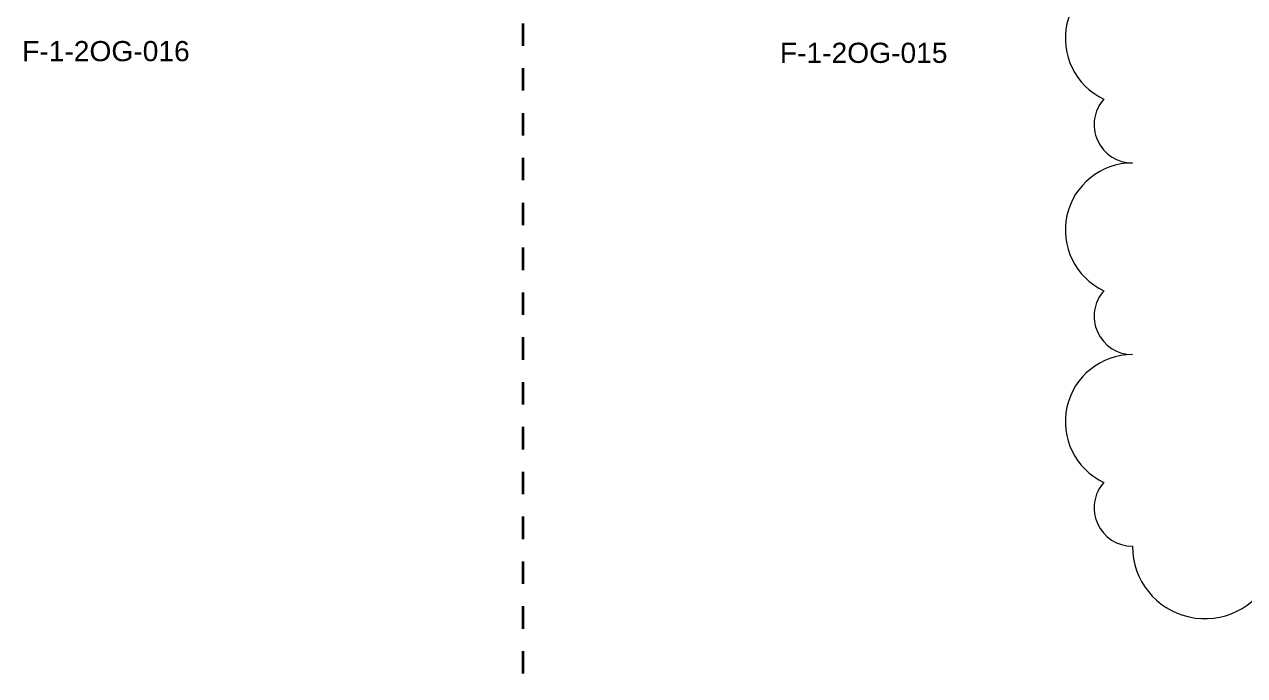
# Model space of a CAD drawing. Header units: metres. Extents: x 3 to 50, y 58.8 to 100.4.
# Drawn here: x 30.33 to 35.78, y 67.32 to 70.23 of the extents above; entities that cross this region are included whole.
import ezdxf

# ---------------------------------------------------------------- set-up
doc = ezdxf.new("R2010")
doc.units = ezdxf.units.M
doc.linetypes.add('Strich Punkt Mittel', pattern=[0.015875, 0.00635, -0.004763, 0, -0.004763])
for name, color, linetype, lineweight in [('A-GLAZ-IDEN_', 152, 'Continuous', 9), ('A_Raster_', 1, 'Continuous', 9), ('G-ANNO-REVC_', 71, 'Continuous', 9)]:
    doc.layers.add(name, color=color, linetype=linetype, lineweight=lineweight)
doc.styles.add('Arial_3', font='arial.ttf', dxfattribs={"height": 0.09})

# ---------------------------------------------------------------- blocks, each defined once
blk = doc.blocks.new('Family - ___-11893468-263_PP_02OG_BT1')
at = {"layer": 'G-ANNO-REVC_'}
for centre, radius, start, end in [((35.2751, 70.1625), 0.2992, 90, 244.7912), ((35.2751, 69.7778), 0.1709, 138.1897, 270), ((35.2751, 69.3077), 0.2992, 90, 244.7912), ((35.2751, 68.9231), 0.1709, 138.1897, 270), ((35.2751, 68.453), 0.2992, 90, 244.7912), ((35.2751, 68.0683), 0.1709, 138.1897, 270), ((35.5983, 67.8974), 0.3232, 180, 334.7912)]:
    blk.add_arc(centre, radius, start, end, dxfattribs=at)

msp = doc.modelspace()

# ---------------------------------------------------------------- linework, layer by layer
at = {"layer": 'A_Raster_', "linetype": 'Strich Punkt Mittel', "lineweight": 35}
msp.add_line((32.5577, 94.2296), (32.5577, 59.9489), dxfattribs=at)

# ---------------------------------------------------------------- block references
at = {"layer": 'G-ANNO-REVC_'}
msp.add_blockref('Family - ___-11893468-263_PP_02OG_BT1', (0, 0), dxfattribs=at)

# ---------------------------------------------------------------- texts
at = {"layer": 'A-GLAZ-IDEN_', "char_height": 0.09, "width": 0.889873, "attachment_point": 1, "style": 'Arial_3'}
for s, insert in [('F-1-2OG-016', (30.3242, 70.151)), ('F-1-2OG-015', (33.7031, 70.1434))]:
    msp.add_mtext(s, dxfattribs=dict(at, insert=insert))

doc.saveas('drawing.dxf')
